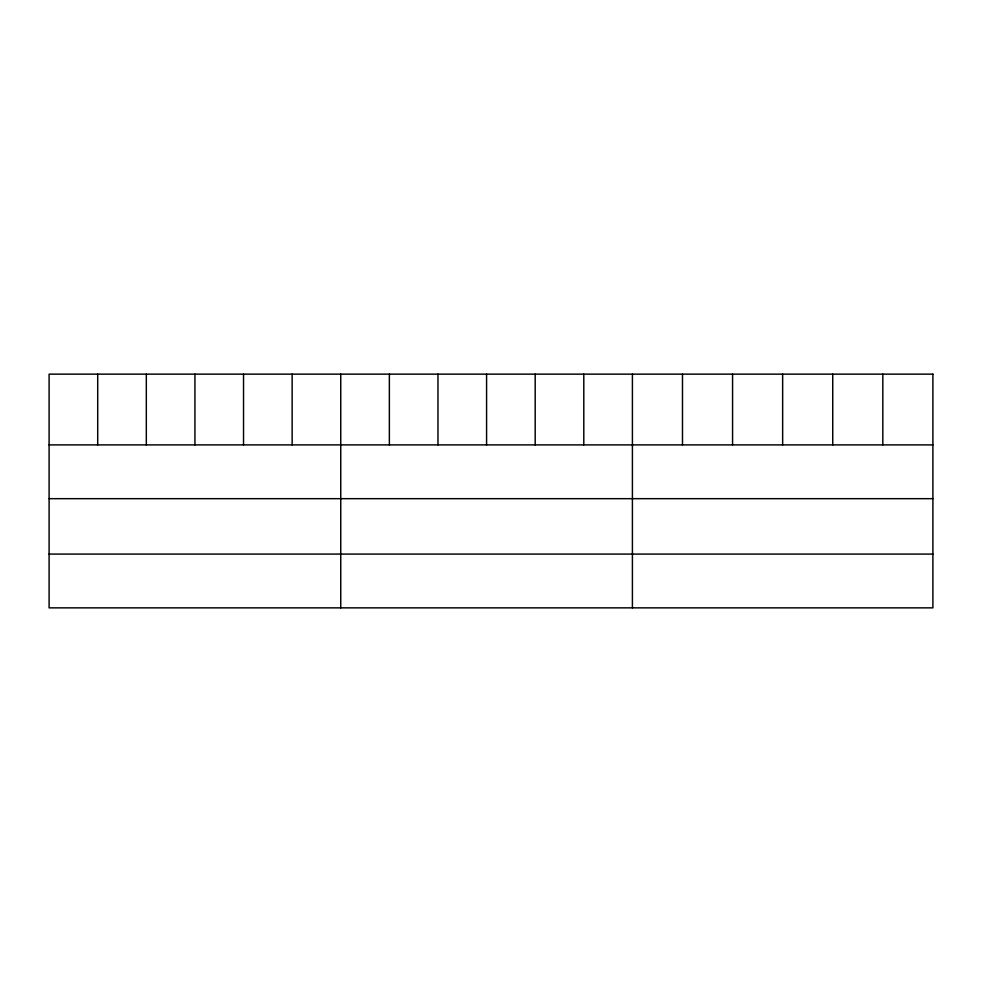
<?xml version="1.0" encoding="UTF-8"?>
<svg xmlns="http://www.w3.org/2000/svg" width="982" height="982" viewBox="0 0 982 982"><rect width="100%" height="100%" fill="white"/><g stroke="black" fill="none" stroke-linecap="round" stroke-linejoin="round"><path stroke-width="1.47" d="M49.1 444.895L932.9 444.895M49.1 498.672L932.9 498.672M49.1 554.081L932.9 554.081M882.818 374.142L882.818 444.895M832.736 374.142L832.736 444.895M782.654 374.142L782.654 444.895M732.572 374.142L732.572 444.895M682.49 374.142L682.49 444.895M632.408 374.142L632.408 607.858M583.799 374.142L583.799 444.895M535.19 374.142L535.19 444.895M486.581 374.142L486.581 444.895M437.972 374.142L437.972 444.895M389.363 374.142L389.363 444.895M340.754 374.142L340.754 607.858M292.145 374.142L292.145 444.895M243.536 374.142L243.536 444.895M194.927 374.142L194.927 444.895M146.318 374.142L146.318 444.895M97.709 374.142L97.709 444.895M932.9 374.142L49.1 374.142L49.1 607.858L932.9 607.858L932.9 374.142"/></g></svg>
